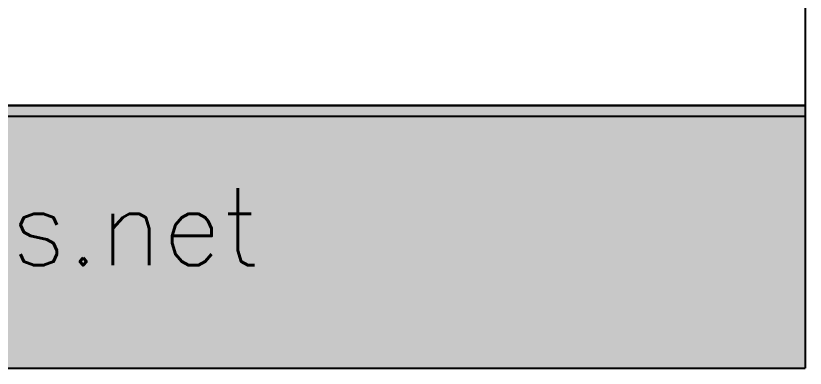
# Model space of a CAD drawing. Header units: millimetres. Extents: x 30176 to 68715, y 55479 to 72995.
# Drawn here: x 65560 to 68715, y 55479 to 56885 of the extents above; entities that cross this region are included whole.
import ezdxf

# ---------------------------------------------------------------- set-up
doc = ezdxf.new("R2010")
doc.units = ezdxf.units.MM
doc.layers.add('www.cad-blocks.net', color=7, linetype='Continuous')
doc.styles.get("Standard").update_dxf_attribs({"font": 'arial.ttf'})

# ---------------------------------------------------------------- blocks, each defined once
blk = doc.blocks.new('FORMAT')
at = {"true_color": 0x546d8e}
h = blk.add_hatch(color=155, dxfattribs=at)
h.set_gradient(color1=(68, 68, 68), color2=(84, 109, 142), tint=1)
h.paths.add_polyline_path([(68715.5, 55478.6), (68715.5, 56526.5), (33904.5, 56526.5), (33904.5, 55478.6)])
h.paths.add_polyline_path([(54090.9, 55812.9), (68328.4, 55812.9), (68328.4, 56273.6), (54090.9, 56273.6)], flags=24)
at = {"color": 155, "true_color": 0x546d8e}
for p, q in [((68715.5, 72994.9), (68715.5, 55478.6)), ((68715.5, 56526.5), (33904.5, 56526.5)), ((33904.5, 56526.5), (68715.5, 56526.5)), ((33904.5, 55478.6), (68715.5, 55478.6))]:
    blk.add_line(p, q, dxfattribs=at)
for p, q in [((33904.5, 56526.5), (68715.5, 56526.5)), ((33904.5, 56483.9), (68715.5, 56483.9))]:
    blk.add_line(p, q)
at = {"color": 155, "true_color": 0x546d8e, "insert": (54167.7, 56196.8), "char_height": 307.125, "attachment_point": 1}
blk.add_mtext_dynamic_manual_height_columns('{\\Fsimplex|c0;\\C7;download more free cad collection at: www.cad-blocks.net}', width=45138.163, gutter_width=12.5, heights=[0], dxfattribs=at)

msp = doc.modelspace()

# ---------------------------------------------------------------- block references
at = {"layer": 'www.cad-blocks.net'}
msp.add_blockref('FORMAT', (0, 0), dxfattribs=at)

doc.saveas('drawing.dxf')
